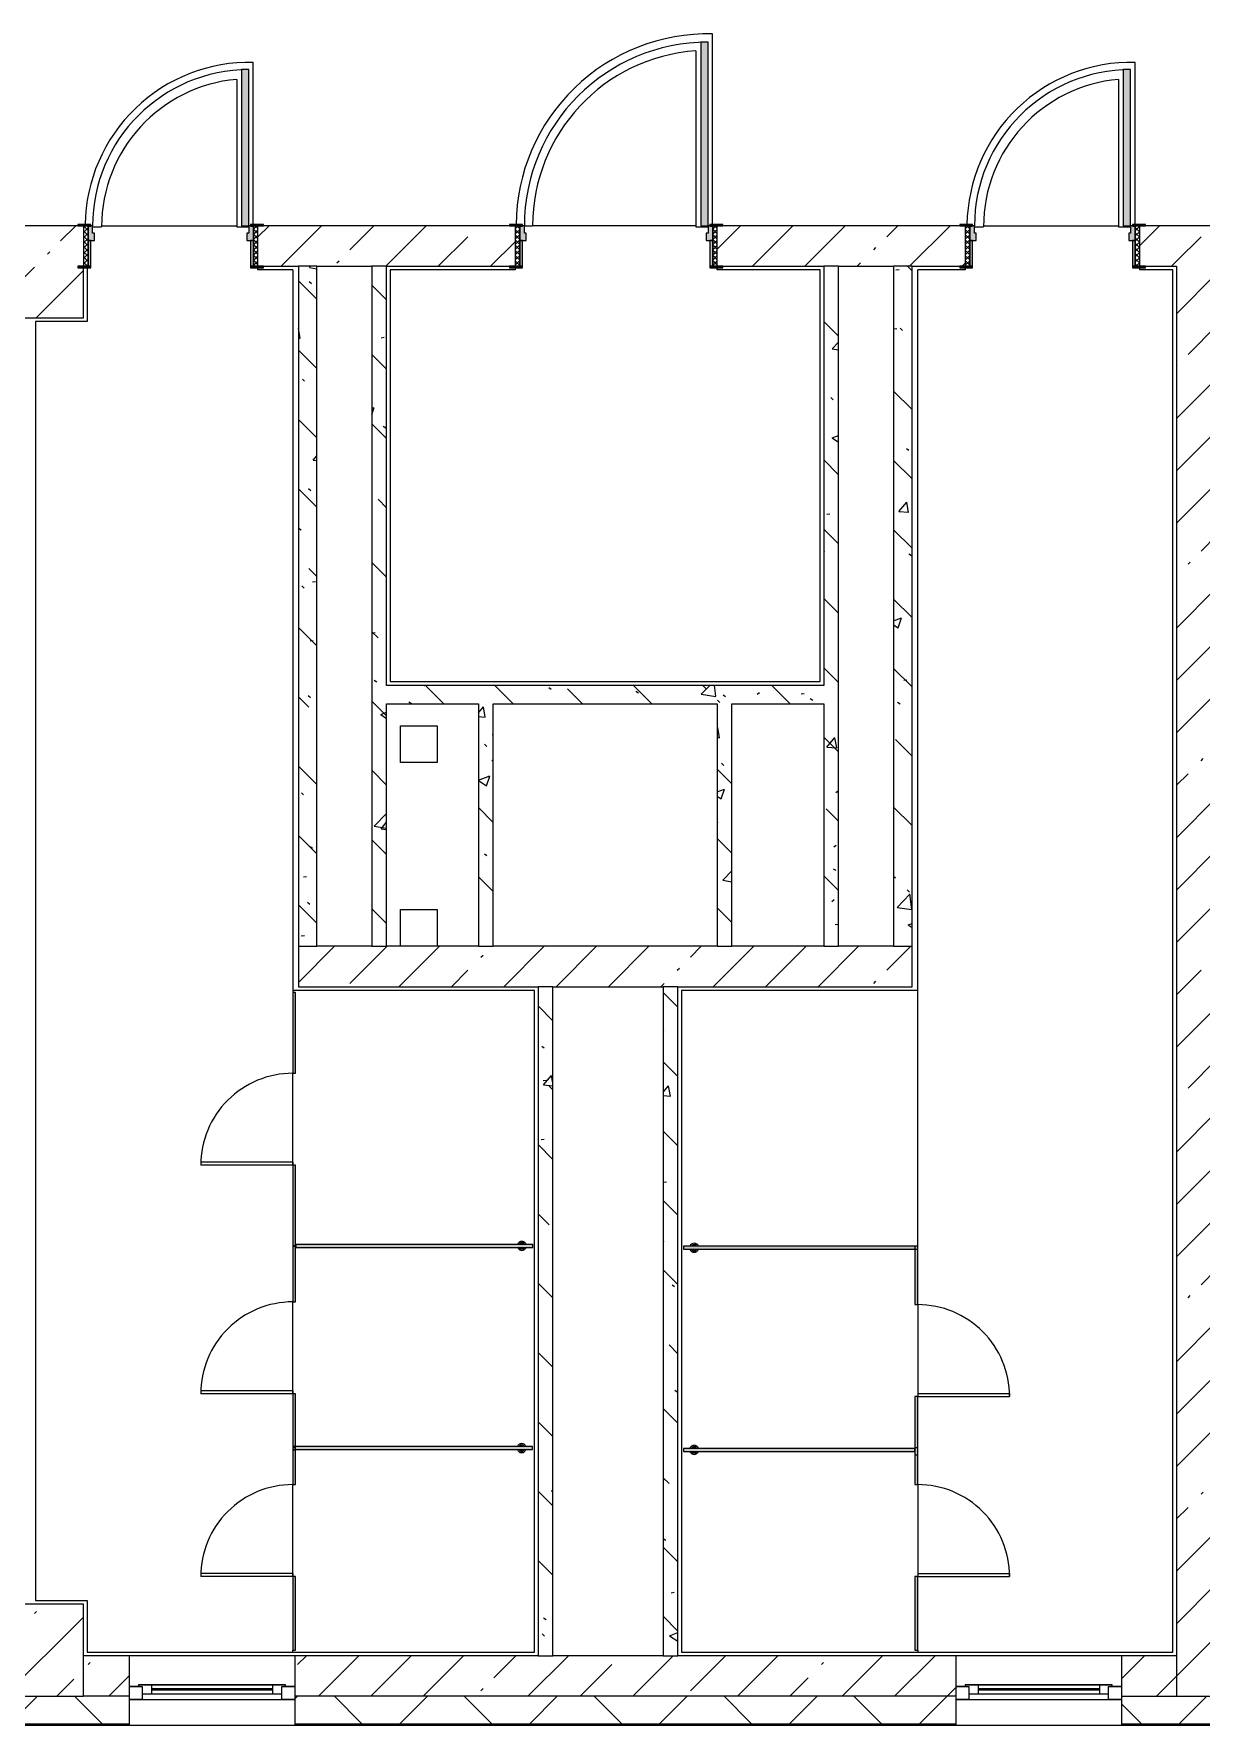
# Model space of a CAD drawing. Header units: millimetres. Extents: x 2623 to 210903, y -8553 to 29000.
# Drawn here: x 149533 to 155887, y -258 to 8945 of the extents above; entities that cross this region are included whole.
import ezdxf

# ---------------------------------------------------------------- set-up
doc = ezdxf.new("R2010")
doc.units = ezdxf.units.MM
for name, color, linetype, lineweight, true_color in [('A-DOOR-4', 7, 'Continuous', 5, 0xe2e2e2), ('A-DOOR-5', 7, 'Continuous', 5, 0xaaaaaa), ('A-DOOR-FRAM-3', 7, 'Continuous', 5, 0xe2e2e2), ('A-DOOR-FRAM-5', 7, 'Continuous', 5, 0xaaaaaa), ('A-FLOR-3', 7, 'Continuous', 5, 0xaaaaaa), ('A-GENM-4', 7, 'Continuous', 5, 0xe2ddcd), ('I-WALL-6', 7, 'Continuous', 5, 0x787878)]:
    doc.layers.add(name, color=color, linetype=linetype, lineweight=lineweight, true_color=true_color)
for name, color, linetype, lineweight in [('A-DOOR-6', 7, 'Continuous', 5), ('A-GENM-2', 7, 'Continuous', 5), ('A-GLAZ-2', 7, 'Continuous', 5), ('A-WALL', 7, 'Continuous', 9), ('A-WALL-4', 7, 'Continuous', 5), ('I-WALL-4', 7, 'Continuous', 5), ('S-COLS-1', 7, 'Continuous', 5)]:
    doc.layers.add(name, color=color, linetype=linetype, lineweight=lineweight)
pattern_1 = [(45, (83893.37, 0), (-285.1231, 285.1231), []), (45, (84178.5, 0), (-285.1231, 285.1231), [504.031, -100.806, 16.764, -84.042])]
pattern_2 = [(135, (83893.37, 0), (-377.1708, -377.1708), [533.4, -88.9, 17.78, -88.9]), (135, (83893.37, 376.94), (-377.1708, -377.1708), []), (50, (83893.37, 0), (637.6445, -55.7866), [66.675, -733.425]), (355, (83893.4, 0), (-123.3494, 668.699), [53.34, -586.74]), (100.451, (83946.5, -4.65), (514.299, 612.908), [56.665, -623.315]), (46.184, (83893.4, 177.8), (948.7764, -147.15), [100.012, -1100.137]), (96.636, (83972.4, 165.5), (830.909, 865.997), [84.998, -934.973]), (351.184, (83893.4, 177.8), (830.918, 865.988), [80.01, -880.11]), (21, (83982.27, 133.35), (530.6506, -357.9283), [66.675, -733.425]), (326, (83982.3, 133.35), (216.308, 644.6585), [53.34, -586.74]), (71.451, (84026.5, 103.5), (746.9596, 286.7243), [56.665, -623.315]), (37.5, (83893.37, 0), (10.8105, 295.9426), [16.764, -562.864, 16.764, -578.866, -588.962]), (37.5, (83893.37, 0), (10.8105, 295.9426), [-1175.258, 16.764, -572.198]), (7.5, (83893.37, 0), (233.8692, 350.6318), [16.764, -322.834, 16.764, -549.529, -224.472]), (7.5, (83893.37, 0), (233.8692, 350.6318), [-905.891, 16.764, -207.708]), (327.5, (83695.13, 0), (474.5678, -20.0513), [16.764, -205.486, 16.764, -676.656, -920.115]), (327.5, (83695.13, 0), (474.5678, -20.0513), [-915.67, 16.764, -903.351]), (317.5, (83606.23, 0), (518.4522, 88.9934), [16.764, -272.161, 16.764, -443.738, -653.415]), (317.5, (83606.23, 0), (518.4522, 88.9934), [-749.427, 16.764, -636.651])]

# ---------------------------------------------------------------- blocks, each defined once
blk = doc.blocks.new('BSC_Колонна _Прямоугольная - 500х500-V52-3_1_3_птичка')
at = {"layer": 'S-COLS-1'}
h = blk.add_hatch(dxfattribs=at)
h.set_pattern_fill('FP_60', color=256, style=0, pattern_type=2)
h.set_pattern_definition([(45, (-65660, -150), (-285.1231, 285.1231), []), (45, (-65374.88, -150), (-285.1231, 285.1231), [504.031, -100.806, 16.764, -84.042])])
h.paths.add_polyline_path([(-250, -250), (250, -250), (250, 250), (-250, 250)])
for p, q in [((250, 250), (-250, 250)), ((-250, 250), (-250, -250)), ((250, -250), (250, 250)), ((-250, -250), (250, -250))]:
    blk.add_line(p, q, dxfattribs=at)
blk = doc.blocks.new('BSC_Колонна _Прямоугольная - 500х500-V55-3_1_3_птичка')
at = {"layer": 'S-COLS-1'}
h = blk.add_hatch(dxfattribs=at)
h.set_pattern_fill('FP_63', color=256, style=0, pattern_type=2)
h.set_pattern_definition([(45, (-65660, -7650), (-285.1231, 285.1231), []), (45, (-65374.88, -7650), (-285.1231, 285.1231), [504.031, -100.806, 16.764, -84.042])])
h.paths.add_polyline_path([(-250, -250), (250, -250), (250, 22), (220, 22), (220, 30), (250, 30), (250, 250), (-250, 250), (-250, 30)])
for p, q in [((220, 250), (-250, 250)), ((-250, 250), (-250, -250)), ((250, -250), (250, 22)), ((-250, -250), (250, -250))]:
    blk.add_line(p, q, dxfattribs=at)
blk = doc.blocks.new('120_Окно_СКБ_1Ст - 120_Окно_СКБ_1Ст 900х2500_h_-22445987-3_1_3_птичка')
at = {"layer": 'A-GLAZ-2'}
for p, q in [((-450, -127), (-450, -57)), ((-450, -57), (-380, -57)), ((450, -57), (-450, -57)), ((-380, -57), (-380, -127)), ((380, -87), (-380, -87)), ((-380, -87), (-380, -127)), ((-330, -137), (-330, -87)), ((330, -137), (330, -87)), ((380, -127), (380, -57)), ((380, -57), (450, -57)), ((380, -127), (380, -87)), ((450, -57), (450, -127)), ((-380, -127), (-450, -127)), ((-450, -127), (-400, -127)), ((-380, -127), (-400, -127)), ((-400, -127), (-400, -137)), ((-400, -137), (400, -137)), ((400, -137), (-400, -137)), ((-330, -107), (330, -107)), ((330, -117), (-330, -117)), ((450, -127), (380, -127)), ((400, -127), (380, -127)), ((400, -127), (450, -127)), ((400, -137), (400, -127))]:
    blk.add_line(p, q, dxfattribs=at)
blk = doc.blocks.new('110_Дверь_СКБ_1Ст_Внутренняя1 - Д-7_л__950x2100h_Туалет-21784696-3_1_3_птичка')
at = {"layer": 'A-DOOR-4'}
h = blk.add_hatch(color=256, dxfattribs=at)
h.paths.add_polyline_path([(462.5, 30), (462.5, 110), (437.5, 110), (437.5, 70), (427.5, 70), (427.5, 30)])
h.paths.add_polyline_path([(-402.5, 30), (-402.5, 70), (-412.5, 70), (-412.5, 110), (-437.5, 110), (-437.5, 30)])
at = {"layer": 'A-DOOR-5'}
h = blk.add_hatch(dxfattribs=at)
h.set_pattern_fill('FP_13', color=256, style=0, pattern_type=2)
h.set_pattern_definition([(135, (1826.41, 174.685), (-14.14214, -14.14214), []), (225, (1826.41, 174.685), (14.14214, -14.14214), [])])
h.paths.add_polyline_path([(487.5, -110), (487.5, 110), (462.5, 110), (462.5, -110)])
at = {"layer": 'A-DOOR-FRAM-3'}
for points in [[(397.5, 110), (437.5, 110), (437.5, 960), (397.5, 960), (397.5, 538.8)], [(-422.5, 110), (-422.5, 118), (-492.5, 118), (-492.5, 110)], [(517.5, 110), (517.5, 118), (447.5, 118), (447.5, 110)], [(-422.5, -110), (-422.5, 30), (-437.5, 30), (-437.5, -110)], [(462.5, -110), (462.5, 30), (447.5, 30), (447.5, -110)], [(-422.5, -118), (-422.5, -110), (-492.5, -110), (-492.5, -118)], [(517.5, -118), (517.5, -110), (447.5, -110), (447.5, -118)]]:
    blk.add_hatch(color=256, dxfattribs=at).paths.add_polyline_path(points)
at = {"layer": 'A-DOOR-FRAM-5'}
h = blk.add_hatch(dxfattribs=at)
h.set_pattern_fill('FP_14', color=256, style=0, pattern_type=2)
h.set_pattern_definition([(45, (-296.384, 174.685), (-14.1421, 14.1421), []), (135, (-296.384, 174.685), (-14.1421, -14.1421), [])])
h.paths.add_polyline_path([(-437.5, -110), (-437.5, 110), (-462.5, 110), (-462.5, -110)])
at = {"layer": 'A-DOOR-5'}
for p, q in [((437.5, 960), (397.5, 960)), ((397.5, 960), (397.5, 110)), ((437.5, 110), (437.5, 960)), ((397.5, 110), (437.5, 110))]:
    blk.add_line(p, q, dxfattribs=at)
blk.add_arc((437.5, 110), 850, 90, 180, dxfattribs=at)
at = {"layer": 'A-DOOR-FRAM-5'}
for p, q in [((-422.5, 118), (-492.5, 118)), ((-492.5, 118), (-492.5, 110)), ((-492.5, 110), (-422.5, 110)), ((-437.5, 110), (-462.5, 110)), ((-462.5, 110), (-462.5, -110)), ((-412.5, 110), (-437.5, 110)), ((-437.5, 110), (-437.5, 30)), ((-437.5, -110), (-437.5, 110)), ((-422.5, 110), (-437.5, 110)), ((-437.5, 110), (-437.5, 109)), ((-437.5, 109), (-422.5, 109)), ((-422.5, 110), (-422.5, 118)), ((-422.5, 109), (-422.5, 110)), ((-412.5, 70), (-412.5, 110)), ((437.5, 110), (437.5, 70)), ((462.5, 110), (437.5, 110)), ((517.5, 118), (447.5, 118)), ((447.5, 118), (447.5, 110)), ((462.5, 110), (447.5, 110)), ((447.5, 110), (447.5, 109)), ((447.5, 110), (517.5, 110)), ((447.5, 109), (462.5, 109)), ((462.5, 30), (462.5, 110)), ((487.5, 110), (462.5, 110)), ((462.5, 110), (462.5, -110)), ((462.5, 109), (462.5, 110)), ((487.5, -110), (487.5, 110)), ((517.5, 110), (517.5, 118)), ((-437.5, 30), (-402.5, 30)), ((-422.5, 30), (-437.5, 30)), ((-437.5, 30), (-437.5, -110)), ((-422.5, -110), (-422.5, 30)), ((-402.5, 70), (-412.5, 70)), ((-402.5, 30), (-402.5, 70)), ((437.5, 70), (427.5, 70)), ((427.5, 70), (427.5, 30)), ((427.5, 30), (462.5, 30)), ((462.5, 30), (447.5, 30)), ((447.5, 30), (447.5, -110)), ((462.5, -110), (462.5, 30)), ((-422.5, -110), (-492.5, -110)), ((-492.5, -110), (-492.5, -118)), ((-492.5, -118), (-422.5, -118)), ((-462.5, -110), (-437.5, -110)), ((-437.5, -110), (-422.5, -110)), ((-422.5, -118), (-422.5, -110)), ((447.5, -110), (462.5, -110)), ((517.5, -110), (447.5, -110)), ((447.5, -110), (447.5, -118)), ((447.5, -118), (517.5, -118)), ((462.5, -110), (487.5, -110)), ((517.5, -118), (517.5, -110))]:
    blk.add_line(p, q, dxfattribs=at)
blk = doc.blocks.new('110_Дверь_СКБ_1Ст_Внутренняя1 - Д-4 1100x2100h_су мгн-V78-3_1_3_птичка')
at = {"layer": 'A-DOOR-4'}
h = blk.add_hatch(color=256, dxfattribs=at)
h.paths.add_polyline_path([(537.5, 30), (537.5, 110), (512.5, 110), (512.5, 70), (502.5, 70), (502.5, 30)])
h.paths.add_polyline_path([(-477.5, 30), (-477.5, 70), (-487.5, 70), (-487.5, 110), (-512.5, 110), (-512.5, 30)])
at = {"layer": 'A-DOOR-5'}
h = blk.add_hatch(dxfattribs=at)
h.set_pattern_fill('FP_89', color=256, style=0, pattern_type=2)
h.set_pattern_definition([(135, (1751.41, 174.685), (-14.14214, -14.14214), []), (225, (1751.41, 174.685), (14.14214, -14.14214), [])])
h.paths.add_polyline_path([(562.5, -110), (562.5, 110), (537.5, 110), (537.5, -110)])
at = {"layer": 'A-DOOR-FRAM-3'}
for points in [[(472.5, 110), (512.5, 110), (512.5, 1110), (472.5, 1110)], [(-497.5, 110), (-497.5, 118), (-567.5, 118), (-567.5, 110)], [(592.5, 110), (592.5, 118), (522.5, 118), (522.5, 110)], [(-497.5, -110), (-497.5, 30), (-512.5, 30), (-512.5, -110)], [(537.5, -110), (537.5, 30), (522.5, 30), (522.5, -110)], [(-497.5, -118), (-497.5, -110), (-567.5, -110), (-567.5, -118)], [(592.5, -118), (592.5, -110), (522.5, -110), (522.5, -118)]]:
    blk.add_hatch(color=256, dxfattribs=at).paths.add_polyline_path(points)
at = {"layer": 'A-DOOR-FRAM-5'}
h = blk.add_hatch(dxfattribs=at)
h.set_pattern_fill('FP_90', color=256, style=0, pattern_type=2)
h.set_pattern_definition([(45, (-371.384, 174.685), (-14.1421, 14.1421), []), (135, (-371.384, 174.685), (-14.1421, -14.1421), [])])
h.paths.add_polyline_path([(-512.5, -110), (-512.5, 110), (-537.5, 110), (-537.5, -110)])
at = {"layer": 'A-DOOR-5'}
for p, q in [((512.5, 1110), (472.5, 1110)), ((472.5, 1110), (472.5, 110)), ((512.5, 110), (512.5, 1110)), ((472.5, 110), (512.5, 110))]:
    blk.add_line(p, q, dxfattribs=at)
blk.add_arc((512.5, 110), 1000, 90, 180, dxfattribs=at)
at = {"layer": 'A-DOOR-FRAM-5'}
for p, q in [((-497.5, 118), (-567.5, 118)), ((-567.5, 118), (-567.5, 110)), ((-567.5, 110), (-497.5, 110)), ((-512.5, 110), (-537.5, 110)), ((-537.5, 110), (-537.5, -110)), ((-487.5, 110), (-512.5, 110)), ((-512.5, 110), (-512.5, 30)), ((-512.5, -110), (-512.5, 110)), ((-497.5, 110), (-512.5, 110)), ((-512.5, 110), (-512.5, 109)), ((-512.5, 109), (-497.5, 109)), ((-497.5, 110), (-497.5, 118)), ((-497.5, 109), (-497.5, 110)), ((-487.5, 70), (-487.5, 110)), ((512.5, 110), (512.5, 70)), ((537.5, 110), (512.5, 110)), ((592.5, 118), (522.5, 118)), ((522.5, 118), (522.5, 110)), ((537.5, 110), (522.5, 110)), ((522.5, 110), (522.5, 109)), ((522.5, 110), (592.5, 110)), ((522.5, 109), (537.5, 109)), ((537.5, 30), (537.5, 110)), ((562.5, 110), (537.5, 110)), ((537.5, 110), (537.5, -110)), ((537.5, 109), (537.5, 110)), ((562.5, -110), (562.5, 110)), ((592.5, 110), (592.5, 118)), ((-512.5, 30), (-477.5, 30)), ((-497.5, 30), (-512.5, 30)), ((-512.5, 30), (-512.5, -110)), ((-497.5, -110), (-497.5, 30)), ((-477.5, 70), (-487.5, 70)), ((-477.5, 30), (-477.5, 70)), ((512.5, 70), (502.5, 70)), ((502.5, 70), (502.5, 30)), ((502.5, 30), (537.5, 30)), ((537.5, 30), (522.5, 30)), ((522.5, 30), (522.5, -110)), ((537.5, -110), (537.5, 30)), ((-497.5, -110), (-567.5, -110)), ((-567.5, -110), (-567.5, -118)), ((-567.5, -118), (-497.5, -118)), ((-537.5, -110), (-512.5, -110)), ((-512.5, -110), (-497.5, -110)), ((-497.5, -118), (-497.5, -110)), ((522.5, -110), (537.5, -110)), ((592.5, -110), (522.5, -110)), ((522.5, -110), (522.5, -118)), ((522.5, -118), (592.5, -118)), ((537.5, -110), (562.5, -110)), ((592.5, -118), (592.5, -110))]:
    blk.add_line(p, q, dxfattribs=at)
blk = doc.blocks.new('131_Сантехническая перегородка_Дверь_ поз_4 - СД-1-V184-3_1_3_птичка')
at = {"layer": 'A-GENM-4'}
for points in [[(-190, -8), (250, -8), (250, 8), (-190, 8)], [(750, -8), (1190, -8), (1190, 8), (750, 8)]]:
    blk.add_hatch(color=256, dxfattribs=at).paths.add_polyline_path(points)
at = {"layer": 'A-DOOR-6'}
for p, q in [((266, 508), (250, 508)), ((250, 8), (250, 508)), ((266, 8), (266, 508)), ((266, 8), (250, 8))]:
    blk.add_line(p, q, dxfattribs=at)
blk.add_arc((250, 8), 500, 360, 90, dxfattribs=at)
at = {"layer": 'A-GENM-2'}
for p, q in [((250, 8), (-190, 8)), ((-190, 8), (-190, -8)), ((250, -8), (250, 8)), ((1190, 8), (750, 8)), ((750, 8), (750, -8)), ((1190, -8), (1190, 8)), ((-190, -8), (250, -8)), ((750, -8), (1190, -8))]:
    blk.add_line(p, q, dxfattribs=at)
blk = doc.blocks.new('131_Сантехническая перегородка_Дверь - СД-1-V185-3_1_3_птичка')
at = {"layer": 'A-GENM-4'}
for points in [[(0, -8), (317.3, -8), (317.3, 8), (0, 8)], [(817.3, 8), (817.3, -8), (1134.7, -8), (1134.7, 8)]]:
    blk.add_hatch(color=256, dxfattribs=at).paths.add_polyline_path(points)
at = {"layer": 'A-DOOR-6'}
for p, q in [((333.3, -8), (317.3, -8)), ((317.3, -8), (317.3, -508)), ((333.3, -8), (333.3, -508)), ((333.3, -508), (317.3, -508))]:
    blk.add_line(p, q, dxfattribs=at)
blk.add_arc((317.3, -8), 500, 270, 0, dxfattribs=at)
at = {"layer": 'A-GENM-2'}
for p, q in [((317.3, 8), (0, 8)), ((0, 8), (0, -8)), ((317.3, -8), (317.3, 8)), ((1134.7, 8), (817.3, 8)), ((817.3, 8), (817.3, -8)), ((1134.7, -8), (1134.7, 8)), ((0, -8), (317.3, -8)), ((817.3, -8), (1134.7, -8))]:
    blk.add_line(p, q, dxfattribs=at)
blk = doc.blocks.new('131_Сантехническая перегородка_Дверь - СД-1-V186-3_1_3_птичка')
at = {"layer": 'A-GENM-4'}
for points in [[(0, -8), (305.2, -8), (305.2, 8), (0, 8)], [(805.2, -8), (1110.4, -8), (1110.4, 8), (805.2, 8)]]:
    blk.add_hatch(color=256, dxfattribs=at).paths.add_polyline_path(points)
at = {"layer": 'A-DOOR-6'}
for p, q in [((321.2, 508), (305.2, 508)), ((305.2, 8), (305.2, 508)), ((321.2, 8), (321.2, 508)), ((321.2, 8), (305.2, 8))]:
    blk.add_line(p, q, dxfattribs=at)
blk.add_arc((305.2, 8), 500, 360, 90, dxfattribs=at)
at = {"layer": 'A-GENM-2'}
for p, q in [((305.2, 8), (0, 8)), ((0, 8), (0, -8)), ((305.2, -8), (305.2, 8)), ((1110.4, 8), (805.2, 8)), ((805.2, 8), (805.2, -8)), ((1110.4, -8), (1110.4, 8)), ((0, -8), (305.2, -8)), ((805.2, -8), (1110.4, -8))]:
    blk.add_line(p, q, dxfattribs=at)
blk = doc.blocks.new('131_Сантехническая перегородка_Дверь_сдвиг_ - СД-1-V187-3_1_3_птичка')
at = {"layer": 'A-GENM-4'}
for points in [[(0, -8), (400, -8), (400, 8), (0, 8)], [(900, -8), (1100, -8), (1100, 8), (900, 8)]]:
    blk.add_hatch(color=256, dxfattribs=at).paths.add_polyline_path(points)
at = {"layer": 'A-DOOR-6'}
for p, q in [((416, 508), (400, 508)), ((400, 8), (400, 508)), ((416, 8), (416, 508)), ((416, 8), (400, 8))]:
    blk.add_line(p, q, dxfattribs=at)
blk.add_arc((400, 8), 500, 360, 90, dxfattribs=at)
at = {"layer": 'A-GENM-2'}
for p, q in [((400, 8), (0, 8)), ((0, 8), (0, -8)), ((400, -8), (400, 8)), ((1100, 8), (900, 8)), ((900, 8), (900, -8)), ((1100, -8), (1100, 8)), ((0, -8), (400, -8)), ((900, -8), (1100, -8))]:
    blk.add_line(p, q, dxfattribs=at)
blk = doc.blocks.new('131_Сантехническая перегородка_Дверь_сдвиг_ - СД-1-V188-3_1_3_птичка')
at = {"layer": 'A-GENM-4'}
for points in [[(0, -8), (400, -8), (400, 8), (0, 8)], [(900, 8), (900, -8), (1100, -8), (1100, 8)]]:
    blk.add_hatch(color=256, dxfattribs=at).paths.add_polyline_path(points)
at = {"layer": 'A-DOOR-6'}
for p, q in [((416, -8), (400, -8)), ((400, -8), (400, -508)), ((416, -8), (416, -508)), ((416, -508), (400, -508))]:
    blk.add_line(p, q, dxfattribs=at)
blk.add_arc((400, -8), 500, 270, 0, dxfattribs=at)
at = {"layer": 'A-GENM-2'}
for p, q in [((400, 8), (0, 8)), ((0, 8), (0, -8)), ((400, -8), (400, 8)), ((1100, 8), (900, 8)), ((900, 8), (900, -8)), ((1100, -8), (1100, 8)), ((0, -8), (400, -8)), ((900, -8), (1100, -8))]:
    blk.add_line(p, q, dxfattribs=at)
blk = doc.blocks.new('131_Сантехническая перегородка - СП-4-V189-3_1_3_птичка')
at = {"layer": 'A-GENM-4'}
blk.add_hatch(color=256, dxfattribs=at).paths.add_polyline_path([(1330, -8), (1330, 8), (55.2, 8), (55.2, -8), (798.9, -8)])
at = {"layer": 'A-GENM-2'}
for p, q in [((1330, 8), (55.2, 8)), ((55.2, 8), (55.2, -8)), ((1330, -8), (1330, 8)), ((55.2, -8), (1330, -8))]:
    blk.add_line(p, q, dxfattribs=at)
at = {"layer": 'A-GENM-2', "flags": 128}
for points in [[(126.7, 8), (126.3, 8.5), (126, 9), (125.6, 9.5), (125.2, 9.9), (124.8, 10.4), (124.4, 10.8), (123.9, 11.2), (123.5, 11.6), (123, 12), (122.5, 12.3), (122, 12.7), (121.5, 13), (121, 13.3), (120.5, 13.6), (119.9, 13.8), (119.4, 14), (118.8, 14.3), (118.2, 14.4), (117.6, 14.6), (117, 14.7), (116.5, 14.9), (115.9, 14.9), (115.3, 15), (114.7, 15.1), (114.1, 15.1), (113.5, 15.1), (112.8, 15), (112.2, 15), (111.7, 14.9), (111.1, 14.8), (110.5, 14.7), (109.9, 14.5), (109.3, 14.4), (108.7, 14.2), (108.2, 13.9), (107.6, 13.7), (107.1, 13.4), (106.5, 13.2), (106, 12.9), (105.5, 12.5), (105, 12.2), (104.5, 11.8), (104.1, 11.4), (103.6, 11), (103.2, 10.6), (102.8, 10.2), (102.4, 9.7), (102, 9.3), (101.6, 8.8), (101.3, 8.3), (101.1, 8)], [(101.1, -8), (101.4, -8.5), (101.8, -9), (102.2, -9.5), (102.6, -9.9), (103, -10.4), (103.4, -10.8), (103.8, -11.2), (104.3, -11.6), (104.7, -12), (105.2, -12.3), (105.7, -12.7), (106.2, -13), (106.8, -13.3), (107.3, -13.6), (107.9, -13.8), (108.4, -14), (109, -14.3), (109.6, -14.4), (110.1, -14.6), (110.7, -14.7), (111.3, -14.9), (111.9, -14.9), (112.5, -15), (113.1, -15.1), (113.7, -15.1), (114.3, -15.1), (114.9, -15), (115.5, -15), (116.1, -14.9), (116.7, -14.8), (117.3, -14.7), (117.9, -14.5), (118.5, -14.4), (119, -14.2), (119.6, -13.9), (120.2, -13.7), (120.7, -13.4), (121.2, -13.2), (121.7, -12.9), (122.3, -12.5), (122.7, -12.2), (123.2, -11.8), (123.7, -11.4), (124.1, -11), (124.6, -10.6), (125, -10.2), (125.4, -9.7), (125.8, -9.3), (126.1, -8.8), (126.5, -8.3), (126.7, -8)]]:
    blk.add_lwpolyline(points, dxfattribs=at)
at = {"layer": 'A-GENM-2'}
for radius, start, end in [(24.6, 19.91127, 160.08873), (17.6, 45, 135), (17.6, 45, 135), (15.1, 45, 135), (24.6, 199.91127, 340.08873), (17.6, 225, 315), (17.6, 225, 315), (15.1, 225, 315)]:
    blk.add_arc((113.9, 0), radius, start, end, dxfattribs=at)
blk = doc.blocks.new('131_Сантехническая перегородка - СП-4-V190-3_1_3_птичка')
at = {"layer": 'A-GENM-4'}
blk.add_hatch(color=256, dxfattribs=at).paths.add_polyline_path([(1330, -8), (1330, 8), (71.3, 8), (71.3, -8), (815.1, -8)])
at = {"layer": 'A-GENM-2'}
for p, q in [((1330, 8), (71.3, 8)), ((71.3, 8), (71.3, -8)), ((1330, -8), (1330, 8)), ((71.3, -8), (1330, -8))]:
    blk.add_line(p, q, dxfattribs=at)
at = {"layer": 'A-GENM-2', "flags": 128}
for points in [[(142.8, 8), (142.5, 8.5), (142.1, 9), (141.8, 9.5), (141.4, 9.9), (141, 10.4), (140.5, 10.8), (140.1, 11.2), (139.6, 11.6), (139.2, 12), (138.7, 12.3), (138.2, 12.7), (137.7, 13), (137.1, 13.3), (136.6, 13.6), (136.1, 13.8), (135.5, 14), (134.9, 14.3), (134.4, 14.4), (133.8, 14.6), (133.2, 14.7), (132.6, 14.9), (132, 14.9), (131.4, 15), (130.8, 15.1), (130.2, 15.1), (129.6, 15.1), (129, 15), (128.4, 15), (127.8, 14.9), (127.2, 14.8), (126.6, 14.7), (126, 14.5), (125.4, 14.4), (124.9, 14.2), (124.3, 13.9), (123.8, 13.7), (123.2, 13.4), (122.7, 13.2), (122.2, 12.9), (121.7, 12.5), (121.2, 12.2), (120.7, 11.8), (120.2, 11.4), (119.8, 11), (119.3, 10.6), (118.9, 10.2), (118.5, 9.7), (118.1, 9.3), (117.8, 8.8), (117.4, 8.3), (117.3, 8)], [(117.3, -8), (117.6, -8.5), (117.9, -9), (118.3, -9.5), (118.7, -9.9), (119.1, -10.4), (119.5, -10.8), (120, -11.2), (120.4, -11.6), (120.9, -12), (121.4, -12.3), (121.9, -12.7), (122.4, -13), (122.9, -13.3), (123.5, -13.6), (124, -13.8), (124.6, -14), (125.1, -14.3), (125.7, -14.4), (126.3, -14.6), (126.9, -14.7), (127.5, -14.9), (128.1, -14.9), (128.7, -15), (129.3, -15.1), (129.9, -15.1), (130.5, -15.1), (131.1, -15), (131.7, -15), (132.3, -14.9), (132.9, -14.8), (133.4, -14.7), (134, -14.5), (134.6, -14.4), (135.2, -14.2), (135.7, -13.9), (136.3, -13.7), (136.8, -13.4), (137.4, -13.2), (137.9, -12.9), (138.4, -12.5), (138.9, -12.2), (139.4, -11.8), (139.8, -11.4), (140.3, -11), (140.7, -10.6), (141.1, -10.2), (141.5, -9.7), (141.9, -9.3), (142.3, -8.8), (142.6, -8.3), (142.8, -8)]]:
    blk.add_lwpolyline(points, dxfattribs=at)
at = {"layer": 'A-GENM-2'}
for radius, start, end in [(24.6, 19.91127, 160.08873), (17.6, 45, 135), (17.6, 45, 135), (15.1, 45, 135), (24.6, 199.91127, 340.08873), (17.6, 225, 315), (17.6, 225, 315), (15.1, 225, 315)]:
    blk.add_arc((130, 0), radius, start, end, dxfattribs=at)
blk = doc.blocks.new('131_Сантехническая перегородка - СП-4-V191-3_1_3_птичка')
at = {"layer": 'A-GENM-4'}
blk.add_hatch(color=256, dxfattribs=at).paths.add_polyline_path([(1330, 8), (39.9, 8), (39.9, -8), (1330, -8)])
at = {"layer": 'A-GENM-2'}
for p, q in [((1330, 8), (39.9, 8)), ((39.9, 8), (39.9, -8)), ((1330, -8), (1330, 8)), ((39.9, -8), (1330, -8))]:
    blk.add_line(p, q, dxfattribs=at)
at = {"layer": 'A-GENM-2', "flags": 128}
for points in [[(111.4, 8), (111, 8.5), (110.7, 9), (110.3, 9.5), (109.9, 9.9), (109.5, 10.4), (109.1, 10.8), (108.6, 11.2), (108.2, 11.6), (107.7, 12), (107.2, 12.3), (106.7, 12.7), (106.2, 13), (105.7, 13.3), (105.2, 13.6), (104.6, 13.8), (104, 14), (103.5, 14.3), (102.9, 14.4), (102.3, 14.6), (101.7, 14.7), (101.1, 14.9), (100.6, 14.9), (100, 15), (99.4, 15.1), (98.7, 15.1), (98.1, 15.1), (97.5, 15), (96.9, 15), (96.3, 14.9), (95.8, 14.8), (95.2, 14.7), (94.6, 14.5), (94, 14.4), (93.4, 14.2), (92.9, 13.9), (92.3, 13.7), (91.8, 13.4), (91.2, 13.2), (90.7, 12.9), (90.2, 12.5), (89.7, 12.2), (89.2, 11.8), (88.8, 11.4), (88.3, 11), (87.9, 10.6), (87.5, 10.2), (87.1, 9.7), (86.7, 9.3), (86.3, 8.8), (86, 8.3), (85.8, 8)], [(85.8, -8), (86.1, -8.5), (86.5, -9), (86.9, -9.5), (87.2, -9.9), (87.6, -10.4), (88.1, -10.8), (88.5, -11.2), (89, -11.6), (89.4, -12), (89.9, -12.3), (90.4, -12.7), (90.9, -13), (91.5, -13.3), (92, -13.6), (92.6, -13.8), (93.1, -14), (93.7, -14.3), (94.3, -14.4), (94.8, -14.6), (95.4, -14.7), (96, -14.9), (96.6, -14.9), (97.2, -15), (97.8, -15.1), (98.4, -15.1), (99, -15.1), (99.6, -15), (100.2, -15), (100.8, -14.9), (101.4, -14.8), (102, -14.7), (102.6, -14.5), (103.2, -14.4), (103.7, -14.2), (104.3, -13.9), (104.8, -13.7), (105.4, -13.4), (105.9, -13.2), (106.4, -12.9), (106.9, -12.5), (107.4, -12.2), (107.9, -11.8), (108.4, -11.4), (108.8, -11), (109.3, -10.6), (109.7, -10.2), (110.1, -9.7), (110.5, -9.3), (110.8, -8.8), (111.2, -8.3), (111.4, -8)]]:
    blk.add_lwpolyline(points, dxfattribs=at)
at = {"layer": 'A-GENM-2'}
for radius, start, end in [(24.6, 19.91127, 160.08873), (17.6, 45, 135), (17.6, 45, 135), (15.1, 45, 135), (24.6, 199.91127, 340.08873), (17.6, 225, 315), (17.6, 225, 315), (15.1, 225, 315)]:
    blk.add_arc((98.6, 0), radius, start, end, dxfattribs=at)
blk = doc.blocks.new('131_Сантехническая перегородка - СП-4-V192-3_1_3_птичка')
at = {"layer": 'A-GENM-4'}
blk.add_hatch(color=256, dxfattribs=at).paths.add_polyline_path([(1330, 8), (25.5, 8), (25.5, -8), (1330, -8)])
at = {"layer": 'A-GENM-2'}
for p, q in [((1330, 8), (25.5, 8)), ((25.5, 8), (25.5, -8)), ((1330, -8), (1330, 8)), ((25.5, -8), (1330, -8))]:
    blk.add_line(p, q, dxfattribs=at)
at = {"layer": 'A-GENM-2', "flags": 128}
for points in [[(97, 8), (96.7, 8.5), (96.3, 9), (95.9, 9.5), (95.5, 9.9), (95.1, 10.4), (94.7, 10.8), (94.3, 11.2), (93.8, 11.6), (93.3, 12), (92.9, 12.3), (92.4, 12.7), (91.8, 13), (91.3, 13.3), (90.8, 13.6), (90.2, 13.8), (89.7, 14), (89.1, 14.3), (88.5, 14.4), (88, 14.6), (87.4, 14.7), (86.8, 14.9), (86.2, 14.9), (85.6, 15), (85, 15.1), (84.4, 15.1), (83.8, 15.1), (83.2, 15), (82.6, 15), (82, 14.9), (81.4, 14.8), (80.8, 14.7), (80.2, 14.5), (79.6, 14.4), (79.1, 14.2), (78.5, 13.9), (77.9, 13.7), (77.4, 13.4), (76.9, 13.2), (76.4, 12.9), (75.8, 12.5), (75.3, 12.2), (74.9, 11.8), (74.4, 11.4), (74, 11), (73.5, 10.6), (73.1, 10.2), (72.7, 9.7), (72.3, 9.3), (72, 8.8), (71.6, 8.3), (71.4, 8)], [(71.4, -8), (71.8, -8.5), (72.1, -9), (72.5, -9.5), (72.9, -9.9), (73.3, -10.4), (73.7, -10.8), (74.1, -11.2), (74.6, -11.6), (75.1, -12), (75.6, -12.3), (76.1, -12.7), (76.6, -13), (77.1, -13.3), (77.6, -13.6), (78.2, -13.8), (78.7, -14), (79.3, -14.3), (79.9, -14.4), (80.5, -14.6), (81.1, -14.7), (81.6, -14.9), (82.2, -14.9), (82.8, -15), (83.4, -15.1), (84, -15.1), (84.6, -15.1), (85.2, -15), (85.8, -15), (86.4, -14.9), (87, -14.8), (87.6, -14.7), (88.2, -14.5), (88.8, -14.4), (89.4, -14.2), (89.9, -13.9), (90.5, -13.7), (91, -13.4), (91.6, -13.2), (92.1, -12.9), (92.6, -12.5), (93.1, -12.2), (93.6, -11.8), (94, -11.4), (94.5, -11), (94.9, -10.6), (95.3, -10.2), (95.7, -9.7), (96.1, -9.3), (96.5, -8.8), (96.8, -8.3), (97, -8)]]:
    blk.add_lwpolyline(points, dxfattribs=at)
at = {"layer": 'A-GENM-2'}
for radius, start, end in [(24.6, 19.91127, 160.08873), (17.6, 45, 135), (17.6, 45, 135), (15.1, 45, 135), (24.6, 199.91127, 340.08873), (17.6, 225, 315), (17.6, 225, 315), (15.1, 225, 315)]:
    blk.add_arc((84.2, 0), radius, start, end, dxfattribs=at)

msp = doc.modelspace()

# ---------------------------------------------------------------- hatches: boundary and pattern name
at = {"layer": 'A-WALL-4'}
h = msp.add_hatch(dxfattribs=at)
h.set_pattern_fill('FP_73', color=256, style=0, pattern_type=2)
h.set_pattern_definition([(45, (83893.37, 0), (-353.5534, 353.5534), []), (135, (83893.37, 0), (-353.5534, -353.5534), [])])
h.paths.add_polyline_path([(154553.4, -250), (154553.4, -100), (150953.4, -100), (150953.4, -250), (153813.1, -250)])
h.paths.add_polyline_path([(159593.4, -250), (159593.4, -100), (155453.4, -100), (155453.4, -250), (159406.3, -250)])
h.paths.add_polyline_path([(140803.4, -250), (141703.4, -250), (141703.4, -100), (140520.5, -100), (140520.5, -250), (140762.3, -250)])
h.paths.add_polyline_path([(145303.4, -250), (145503.4, -250), (145503.4, -100), (144803.4, -100), (144803.4, -250)])
h.paths.add_polyline_path([(147603.4, -250), (148153.4, -250), (148153.4, -100), (147603.4, -100)])
h.paths.add_polyline_path([(149803.4, -250), (150053.4, -250), (150053.4, -100), (149053.4, -100), (149053.4, -250), (149303.4, -250)])
at = {"layer": 'I-WALL-4'}
h = msp.add_hatch(dxfattribs=at)
h.set_pattern_fill('FP_69', color=256, style=0, pattern_type=2)
h.set_pattern_definition(pattern_1)
h.paths.add_polyline_path([(154573.4, 7680), (154603.4, 7680), (154603.4, 7900), (153253.4, 7900), (153253.4, 7680), (154313.4, 7680)])
h.paths.add_polyline_path([(155553.4, 7680), (155753.4, 7680), (155753.4, 7900), (155553.4, 7900), (155553.4, 7750.3)])
h.paths.add_polyline_path([(150783.4, 7680), (152153.4, 7680), (152153.4, 7900), (150753.4, 7900), (150753.4, 7680)])
h = msp.add_hatch(dxfattribs=at)
h.set_pattern_fill('FP_69', color=256, style=0, pattern_type=2)
h.set_pattern_definition(pattern_1)
h.paths.add_polyline_path([(157653.4, 7680), (159373.4, 7680), (159373.4, 7900), (157598.4, 7900), (157598.4, 7680)])
h.paths.add_polyline_path([(156143.4, 7680), (156198.4, 7680), (156198.4, 7900), (155753.4, 7900), (155753.4, 7680), (155973.4, 7680)])
h = msp.add_hatch(dxfattribs=at)
h.set_pattern_fill('FP_69', color=256, style=0, pattern_type=2)
h.set_pattern_definition(pattern_1)
h.paths.add_polyline_path([(155753.4, 120), (155973.4, 120), (155973.4, 7680), (155753.4, 7680), (155753.4, 1965.8)])
h = msp.add_hatch(dxfattribs=at)
h.set_pattern_fill('FP_69', color=256, style=0, pattern_type=2)
h.set_pattern_definition(pattern_1)
h.paths.add_polyline_path([(152358.4, 3760), (154313.4, 3760), (154313.4, 3980), (150973.4, 3980), (150973.4, 3760), (152278.4, 3760)])
h = msp.add_hatch(dxfattribs=at)
h.set_pattern_fill('FP_69', color=256, style=0, pattern_type=2)
h.set_pattern_definition(pattern_1)
h.paths.add_polyline_path([(154553.4, -100), (154553.4, 120), (150953.4, 120), (150953.4, -100), (153813.1, -100)])
h.paths.add_polyline_path([(155677.5, -100), (155753.4, -100), (155753.4, 120), (155453.4, 120), (155453.4, -100)])
h.paths.add_polyline_path([(150053.4, -100), (150053.4, 120), (149803.4, 120), (149803.4, -100)])
h = msp.add_hatch(dxfattribs=at)
h.set_pattern_fill('FP_69', color=256, style=0, pattern_type=2)
h.set_pattern_definition(pattern_1)
h.paths.add_polyline_path([(159593.4, -100), (159593.4, 120), (155753.4, 120), (155753.4, -100), (159406.3, -100)])
at = {"layer": 'I-WALL-6'}
h = msp.add_hatch(dxfattribs=at)
h.set_pattern_fill('FP_77', color=256, style=0, pattern_type=2)
h.set_pattern_definition(pattern_2)
h.paths.add_polyline_path([(151073.4, 3980), (151073.4, 7680), (150973.4, 7680), (150973.4, 3980)])
h = msp.add_hatch(dxfattribs=at)
h.set_pattern_fill('FP_77', color=256, style=0, pattern_type=2)
h.set_pattern_definition(pattern_2)
h.paths.add_polyline_path([(151373.4, 3980), (151453.4, 3980), (151453.4, 7680), (151373.4, 7680), (151373.4, 4279.6)])
h = msp.add_hatch(dxfattribs=at)
h.set_pattern_fill('FP_77', color=256, style=0, pattern_type=2)
h.set_pattern_definition(pattern_2)
h.paths.add_polyline_path([(153913.4, 3980), (153913.4, 7680), (153833.4, 7680), (153833.4, 3980)])
h = msp.add_hatch(dxfattribs=at)
h.set_pattern_fill('FP_77', color=256, style=0, pattern_type=2)
h.set_pattern_definition(pattern_2)
h.paths.add_polyline_path([(154313.4, 3980), (154313.4, 7680), (154213.4, 7680), (154213.4, 3980)])
h = msp.add_hatch(dxfattribs=at)
h.set_pattern_fill('FP_77', color=256, style=0, pattern_type=2)
h.set_pattern_definition(pattern_2)
h.paths.add_polyline_path([(153833.4, 5300), (153833.4, 5400), (151453.4, 5400), (151453.4, 5300), (153333.4, 5300)])
h = msp.add_hatch(dxfattribs=at)
h.set_pattern_fill('FP_77', color=256, style=0, pattern_type=2)
h.set_pattern_definition(pattern_2)
h.paths.add_polyline_path([(152033.4, 3980), (152033.4, 5300), (151953.4, 5300), (151953.4, 3980)])
h = msp.add_hatch(dxfattribs=at)
h.set_pattern_fill('FP_77', color=256, style=0, pattern_type=2)
h.set_pattern_definition(pattern_2)
h.paths.add_polyline_path([(153333.4, 3980), (153333.4, 5300), (153253.4, 5300), (153253.4, 3980)])
h = msp.add_hatch(dxfattribs=at)
h.set_pattern_fill('FP_77', color=256, style=0, pattern_type=2)
h.set_pattern_definition(pattern_2)
h.paths.add_polyline_path([(152358.4, 120), (152358.4, 3760), (152278.4, 3760), (152278.4, 120)])
h = msp.add_hatch(dxfattribs=at)
h.set_pattern_fill('FP_77', color=256, style=0, pattern_type=2)
h.set_pattern_definition(pattern_2)
h.paths.add_polyline_path([(153039.3, 120), (153039.3, 3760), (152959.3, 3760), (152959.3, 120)])

# ---------------------------------------------------------------- linework, layer by layer
at = {"layer": 'A-FLOR-3'}
for p, q in [((153227.6, 7908), (153227.6, 8944.7)), ((153137.6, 8852.7), (153137.6, 7895.1)), ((150727.6, 7908), (150727.6, 8789.8)), ((155527.6, 7908), (155527.6, 8789.8)), ((150637.6, 8697), (150637.6, 7895.1)), ((155437.6, 8697), (155437.6, 7895.1)), ((149853.4, 7895.1), (149902.6, 7895.1)), ((149902.9, 7900), (150637.6, 7900)), ((150637.6, 7895.1), (150703.4, 7895.1)), ((152203.4, 7900), (152248.4, 7900)), ((153137.6, 7900), (152248.4, 7900)), ((153137.6, 7895.1), (153203.4, 7895.1)), ((154653.4, 7895.1), (154702.6, 7895.1)), ((154702.9, 7900), (155437.6, 7900)), ((155437.6, 7895.1), (155503.4, 7895.1)), ((149823.4, 7672), (149823.4, 7380)), ((150753.4, 7660), (150753.4, 7672)), ((150942.4, 7660), (150753.4, 7660)), ((150942.4, 7660), (150942.4, 3729)), ((152153.4, 7660), (151473.4, 7660)), ((151473.4, 7660), (151473.4, 5420)), ((152153.4, 7672), (152153.4, 7660)), ((153253.4, 7660), (153253.4, 7672)), ((153813.4, 7660), (153253.4, 7660)), ((153813.4, 5420), (153813.4, 7660)), ((154603.4, 7660), (154344.4, 7660)), ((154344.4, 2347.5), (154344.4, 7660)), ((154603.4, 7672), (154603.4, 7660)), ((155553.4, 7660), (155553.4, 7672)), ((155733.4, 7660), (155553.4, 7660)), ((155733.4, 140), (155733.4, 7660)), ((149823.4, 7380), (149543.4, 7380)), ((149543.4, 7380), (149543.4, 420)), ((151473.4, 5420), (153813.4, 5420)), ((151528.4, 4980), (151528.4, 5180)), ((151528.4, 5180), (151728.4, 5180)), ((151728.4, 5180), (151728.4, 4980)), ((151728.4, 4980), (151528.4, 4980)), ((151528.4, 3980), (151528.4, 4180)), ((151528.4, 4180), (151728.4, 4180)), ((151728.4, 4180), (151728.4, 3980)), ((152258.4, 3740), (150942.4, 3740)), ((152258.4, 140), (152258.4, 3740)), ((153058.4, 3740), (153058.4, 140)), ((154344.4, 3740), (153058.4, 3740)), ((150942.4, 2789), (150942.4, 3289)), ((150942.4, 1545.2), (150942.4, 2045.2)), ((154344.4, 2030.1), (154344.4, 1530.1)), ((150942.4, 551), (150942.4, 1051)), ((154344.4, 1051), (154344.4, 551)), ((149543.4, 420), (149823.4, 420)), ((149823.4, 420), (149823.4, 140)), ((149823.4, 140), (152258.4, 140)), ((150942.4, 140), (150942.4, 151)), ((153058.4, 140), (155733.4, 140)), ((154344.4, 151), (154344.4, 140))]:
    msp.add_line(p, q, dxfattribs=at)
for centre, radius, start, end in [((153203.4, 7900), 1045, 88.67391, 179.56055), ((153203.4, 7900), 955, 93.9518, 180), ((150707.6, 7895.1), 895, 88.71954, 179.17007), ((155507.6, 7895.1), 895, 88.71954, 179.17007), ((150707.6, 7895.1), 805, 94.98854, 180), ((155507.6, 7895.1), 805, 94.98854, 180)]:
    msp.add_arc(centre, radius, start, end, dxfattribs=at)
at = {"layer": 'A-WALL'}
for p, q in [((151073.4, 7680), (150973.4, 7680)), ((151453.4, 7680), (151373.4, 7680)), ((153913.4, 7680), (153833.4, 7680)), ((154313.4, 7680), (154213.4, 7680)), ((150973.4, 3980), (151073.4, 3980)), ((151373.4, 3980), (151453.4, 3980)), ((151953.4, 3980), (152033.4, 3980)), ((153253.4, 3980), (153333.4, 3980)), ((153833.4, 3980), (153913.4, 3980)), ((154213.4, 3980), (154313.4, 3980)), ((152358.4, 3760), (152278.4, 3760)), ((153039.3, 3760), (152959.3, 3760)), ((152278.4, 120), (152358.4, 120)), ((152959.3, 120), (153039.3, 120)), ((150053.4, -100), (149803.4, -100)), ((154553.4, -100), (150953.4, -100)), ((155453.4, -100), (159593.4, -100)), ((149053.4, -250), (150053.4, -250)), ((149053.4, -253), (150053.4, -253)), ((150953.4, -250), (154553.4, -250)), ((150953.4, -253), (154553.4, -253)), ((155453.4, -250), (159743.4, -250)), ((155453.4, -253), (159746.4, -253))]:
    msp.add_line(p, q, dxfattribs=at)
at = {"layer": 'A-WALL-4'}
for p, q in [((150053.4, -258), (150053.4, -100)), ((150953.4, -100), (150953.4, -258)), ((154553.4, -258), (154553.4, -100)), ((155453.4, -100), (155453.4, -258)), ((148153.4, -258), (159751.4, -258))]:
    msp.add_line(p, q, dxfattribs=at)
at = {"layer": 'I-WALL-4'}
for p, q in [((152123.4, 7900), (150783.4, 7900)), ((154573.4, 7900), (153283.4, 7900)), ((155753.4, 7900), (155583.4, 7900)), ((156143.4, 7900), (155753.4, 7900)), ((150783.4, 7680), (150973.4, 7680)), ((150973.4, 7680), (150973.4, 3760)), ((151073.4, 3980), (151073.4, 7680)), ((151073.4, 7680), (151373.4, 7680)), ((151373.4, 7680), (151373.4, 3980)), ((151453.4, 5400), (151453.4, 7680)), ((151453.4, 7680), (152123.4, 7680)), ((153283.4, 7680), (153833.4, 7680)), ((153833.4, 7680), (153833.4, 5400)), ((153913.4, 3980), (153913.4, 7680)), ((153913.4, 7680), (154213.4, 7680)), ((154213.4, 7680), (154213.4, 3980)), ((154313.4, 3760), (154313.4, 7680)), ((154313.4, 7680), (154573.4, 7680)), ((155583.4, 7680), (155753.4, 7680)), ((155753.4, 7680), (155753.4, -100)), ((153833.4, 5400), (151453.4, 5400)), ((151453.4, 3980), (151453.4, 5300)), ((151453.4, 5300), (151953.4, 5300)), ((151953.4, 5300), (151953.4, 3980)), ((152033.4, 5300), (153253.4, 5300)), ((152033.4, 3980), (152033.4, 5300)), ((153253.4, 5300), (153253.4, 3980)), ((153333.4, 5300), (153833.4, 5300)), ((153333.4, 3980), (153333.4, 5300)), ((153833.4, 5300), (153833.4, 3980)), ((151373.4, 3980), (151073.4, 3980)), ((151953.4, 3980), (151453.4, 3980)), ((153253.4, 3980), (152033.4, 3980)), ((153833.4, 3980), (153333.4, 3980)), ((154213.4, 3980), (153913.4, 3980)), ((150973.4, 3760), (152278.4, 3760)), ((152278.4, 3760), (152278.4, 120)), ((152358.4, 3760), (152959.3, 3760)), ((152358.4, 120), (152358.4, 3760)), ((152959.3, 3760), (152959.3, 120)), ((153039.3, 3760), (154313.4, 3760)), ((153039.3, 120), (153039.3, 3760)), ((152278.4, 120), (149803.4, 120)), ((150053.4, -100), (150053.4, 120)), ((150953.4, 120), (150953.4, -100)), ((152959.3, 120), (152358.4, 120)), ((155753.4, 120), (153039.3, 120)), ((154553.4, -100), (154553.4, 120)), ((155453.4, 120), (155453.4, -100))]:
    msp.add_line(p, q, dxfattribs=at)

# ---------------------------------------------------------------- block references
at = {"layer": 'A-DOOR-5'}
for name, p in [('110_Дверь_СКБ_1Ст_Внутренняя1 - Д-4 1100x2100h_су мгн-V78-3_1_3_птичка', (152690.9, 7790)), ('110_Дверь_СКБ_1Ст_Внутренняя1 - Д-7_л__950x2100h_Туалет-21784696-3_1_3_птичка', (150265.9, 7790)), ('110_Дверь_СКБ_1Ст_Внутренняя1 - Д-7_л__950x2100h_Туалет-21784696-3_1_3_птичка', (155065.9, 7790))]:
    msp.add_blockref(name, p, dxfattribs=at)
at = {"layer": 'A-GENM-2'}
for name, p, rotation in [('131_Сантехническая перегородка_Дверь_ поз_4 - СД-1-V184-3_1_3_птичка', (150950.4, 2539), 89.99999999997657), ('131_Сантехническая перегородка_Дверь - СД-1-V186-3_1_3_птичка', (150950.4, 1240), 89.99999999997657), ('131_Сантехническая перегородка - СП-4-V191-3_1_3_птичка', (152288.7, 2350), 180), ('131_Сантехническая перегородка_Дверь - СД-1-V185-3_1_3_птичка', (154336.4, 1212.8), 90.00000000002345), ('131_Сантехническая перегородка_Дверь_сдвиг_ - СД-1-V187-3_1_3_птичка', (150950.4, 151), 89.99999999997657), ('131_Сантехническая перегородка - СП-4-V192-3_1_3_птичка', (152272.9, 1250), 180), ('131_Сантехническая перегородка_Дверь_сдвиг_ - СД-1-V188-3_1_3_птичка', (154336.4, 151), 90.00000000002345)]:
    msp.add_blockref(name, p, dxfattribs=dict(at, rotation=rotation))
for name, p in [('131_Сантехническая перегородка - СП-4-V189-3_1_3_птичка', (153014.2, 2340)), ('131_Сантехническая перегородка - СП-4-V190-3_1_3_птичка', (152998, 1240))]:
    msp.add_blockref(name, p, dxfattribs=at)
at = {"layer": 'A-GLAZ-2', "rotation": 180}
for p in [(150503.4, -175), (155003.4, -175)]:
    msp.add_blockref('120_Окно_СКБ_1Ст - 120_Окно_СКБ_1Ст 900х2500_h_-22445987-3_1_3_птичка', p, dxfattribs=at)
at = {"layer": 'S-COLS-1'}
for name, p in [('BSC_Колонна _Прямоугольная - 500х500-V55-3_1_3_птичка', (149553.4, 7650)), ('BSC_Колонна _Прямоугольная - 500х500-V52-3_1_3_птичка', (149553.4, 150))]:
    msp.add_blockref(name, p, dxfattribs=at)

doc.saveas('drawing.dxf')
